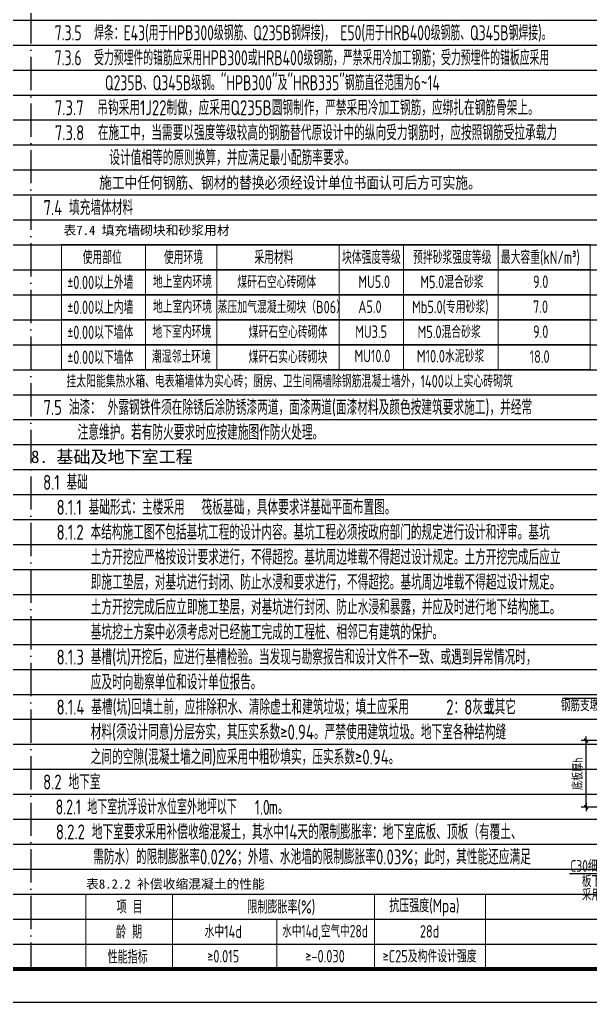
# Model space of a CAD drawing. Extents: x -461650 to 361314, y 245336 to 769729.
# Drawn here: x -410832 to -393698, y 676683 to 706196 of the extents above; entities that cross this region are included whole.
import ezdxf
from ezdxf.enums import TextEntityAlignment as Align

# ---------------------------------------------------------------- set-up
doc = ezdxf.new("R2010")
doc.units = 0
doc.header["$LTSCALE"] = 1000
doc.linetypes.add('D1', pattern=[14, 10, -2, 0, -2])
doc.linetypes.add('DASHED', pattern=[0.75, 0.5, -0.25])
doc.layers.get('0').update_dxf_attribs({"linetype": 'CONTINUOUS'})
doc.layers.get('DEFPOINTS').update_dxf_attribs({"linetype": 'CONTINUOUS'})
for name, color, linetype in [('C-SHET-TTLB', 11, 'CONTINUOUS'), ('S-DETL-DIM', 151, 'CONTINUOUS'), ('S-DETL-TEXT', 7, 'CONTINUOUS')]:
    doc.layers.add(name, color=color, linetype=linetype)
doc.layers.add('S-1-TEXT', color=7, linetype='CONTINUOUS', lineweight=18)
doc.layers.add('S-1-修改', color=23, linetype='CONTINUOUS', lineweight=18)
doc.styles.add('TS', font='tssdeng.shx', dxfattribs={"width": 0.7, "bigfont": 'tssdchn.shx'})
doc.styles.add('TSSD_REIN', font='tssdeng.shx', dxfattribs={"width": 0.7, "height": 300, "bigfont": 'tssdchn.shx'})
doc.styles.add('黑体', font='simhei.ttf')
doc.dimstyles.new('DIM25', dxfattribs={"dimtxt": 300, "dimasz": 0.8, "dimexe": 150, "dimexo": 150, "dimgap": 100, "dimtad": 1, "dimdec": 0, "dimlfac": 0.25, "dimrnd": 1, "dimzin": 0, "dimdsep": 46, "dimtxsty": 'TS', "dimblk": '_DIMX', "dimcen": 0, "dimclrd": 256, "dimclre": 256, "dimclrt": 43, "dimadec": 1, "dimazin": 0, "dimtfac": 1, "dimtdec": 0, "dimtix": 1, "dimtmove": 2, "dimatfit": 3, "dimldrblk": 'ARCHTICK', "dimfxl": 0, "dimtolj": 1, "dimtzin": 1, "dimarcsym": 0})

# ---------------------------------------------------------------- blocks, each defined once
blk = doc.blocks.new('_DIMX')
blk.add_line((-150, 0), (150, 0))
at = {"const_width": 50}
blk.add_lwpolyline([(-70, -70), (70, 70)], dxfattribs=at)
blk = doc.blocks.new('*D149')
at = {"layer": 'DEFPOINTS', "color": 0}
for p in [(-393825.6738266131, 684544.1793036945), (-392535.0617101631, 684544.1793036945), (-392535.0617101631, 682544.1793036945)]:
    blk.add_point(p, dxfattribs=at)
at = {"layer": 'S-DETL-DIM', "lineweight": -2}
for p, q in [((-392685.0617101631, 684544.1793036945), (-393975.6738266131, 684544.1793036945)), ((-393825.6738266131, 682544.9793036946), (-393825.6738266131, 684543.3793036945)), ((-392685.0617101631, 682544.1793036945), (-393975.6738266131, 682544.1793036945))]:
    blk.add_line(p, q, dxfattribs=at)
at = {"layer": 'S-DETL-DIM', "lineweight": -2, "xscale": 0.8, "yscale": 0.8, "zscale": 0.8}
for p, rotation in [((-393825.6738266131, 684544.1793036945), 90), ((-393825.6738266131, 682544.1793036945), 270)]:
    blk.add_blockref('_DIMX', p, dxfattribs=dict(at, rotation=rotation))
at = {"layer": 'S-DETL-DIM', "color": 43, "insert": (-394075.6738266132, 683544.1793036944), "char_height": 300, "attachment_point": 5, "rotation": 90, "style": 'TS'}
blk.add_mtext('\\A1;底板厚h', dxfattribs=at)
blk = doc.blocks.new('_ArchTick')
at = {"color": 0, "linetype": 'ByBlock', "const_width": 0.15}
blk.add_lwpolyline([(-0.5, -0.5), (0.5, 0.5)], dxfattribs=at)

msp = doc.modelspace()

# ---------------------------------------------------------------- linework, layer by layer
at = {"layer": 'C-SHET-TTLB'}
msp.add_lwpolyline([(-347578.0801436963, 736083.3986973339), (-347578.0801436963, 676683.3986973339), (-431678.0801436963, 676683.3986973339), (-431678.0801436963, 736083.3986973339)], close=True, dxfattribs=at)
at = {"layer": 'C-SHET-TTLB', "const_width": 120}
msp.add_lwpolyline([(-429838.0801436963, 735083.3986973339), (-348578.0801436963, 735083.3986973339), (-348578.0801436963, 677683.3986973339), (-429838.0801436963, 677683.3986973339)], close=True, dxfattribs=at)
at = {"layer": 'DEFPOINTS', "color": 252, "linetype": 'D1', "ltscale": 0.1}
msp.add_line((-410494.0801436967, 731683.3986973339), (-410494.0801436967, 677683.3986973339), dxfattribs=at)
at = {"layer": 'DEFPOINTS', "color": 252}
for p, q in [((-429838.080143696, 706183.3986973339), (-355578.0801436963, 706183.3986973339)), ((-429838.080143696, 705433.3986973339), (-355578.0801436963, 705433.3986973339)), ((-429838.080143696, 704683.3986973339), (-355578.0801436963, 704683.3986973339)), ((-429838.080143696, 703933.3986973339), (-355578.0801436963, 703933.3986973339)), ((-429838.080143696, 703183.3986973339), (-355578.0801436963, 703183.3986973339)), ((-429838.080143696, 702433.3986973339), (-355578.0801436963, 702433.3986973339)), ((-429838.080143696, 701683.3986973339), (-355578.0801436963, 701683.3986973339)), ((-429838.080143696, 700933.3986973339), (-355578.0801436963, 700933.3986973339)), ((-429838.080143696, 700183.3986973339), (-355578.0801436963, 700183.3986973339)), ((-429838.080143696, 699433.3986973339), (-355578.0801436963, 699433.3986973339)), ((-429838.080143696, 698683.3986973339), (-355578.0801436963, 698683.3986973339)), ((-429838.080143696, 697933.3986973339), (-355578.0801436963, 697933.3986973339)), ((-429838.080143696, 697183.3986973339), (-355578.0801436963, 697183.3986973339)), ((-429838.080143696, 696433.3986973339), (-355578.0801436963, 696433.3986973339)), ((-429838.080143696, 695683.3986973339), (-355578.0801436963, 695683.3986973339)), ((-429838.080143696, 694933.3986973339), (-355578.0801436963, 694933.3986973339)), ((-429838.080143696, 694183.3986973339), (-355578.0801436963, 694183.3986973339)), ((-429838.080143696, 693433.3986973339), (-355578.0801436963, 693433.3986973339)), ((-429838.080143696, 692683.3986973339), (-355578.0801436963, 692683.3986973339)), ((-429838.080143696, 691933.3986973339), (-355578.0801436963, 691933.3986973339)), ((-429838.080143696, 691183.3986973339), (-355578.0801436963, 691183.3986973339)), ((-429838.080143696, 690433.3986973339), (-355578.0801436963, 690433.3986973339)), ((-429838.080143696, 689683.3986973339), (-355578.0801436963, 689683.3986973339)), ((-429838.080143696, 688933.3986973339), (-355578.0801436963, 688933.3986973339)), ((-429838.080143696, 688183.3986973339), (-355578.0801436963, 688183.3986973339)), ((-429838.080143696, 687433.3986973339), (-355578.0801436963, 687433.3986973339)), ((-429838.080143696, 686683.3986973339), (-355578.0801436963, 686683.3986973339)), ((-429838.080143696, 685933.3986973339), (-355578.0801436963, 685933.3986973339)), ((-429838.080143696, 685183.3986973339), (-355578.0801436963, 685183.3986973339)), ((-429838.080143696, 684433.3986973339), (-355578.0801436963, 684433.3986973339)), ((-429838.080143696, 683683.3986973339), (-355578.0801436963, 683683.3986973339)), ((-429838.080143696, 682933.3986973339), (-355578.0801436963, 682933.3986973339)), ((-429838.080143696, 682183.3986973339), (-355578.0801436963, 682183.3986973339)), ((-429838.080143696, 681433.3986973339), (-355578.0801436963, 681433.3986973339)), ((-429838.080143696, 680683.3986973339), (-355578.0801436963, 680683.3986973339)), ((-429838.080143696, 679933.3986973339), (-355578.0801436963, 679933.3986973339)), ((-429838.080143696, 679183.3986973339), (-355578.0801436963, 679183.3986973339)), ((-429838.080143696, 678433.3986973339), (-355578.0801436963, 678433.3986973339))]:
    msp.add_line(p, q, dxfattribs=at)
at = {"layer": 'S-1-TEXT', "color": 2}
for p, q in [((-393705.4491644708, 699443.2941546827), (-409577.8128589889, 699443.2941546831)), ((-409577.8128589891, 699443.2941546827), (-409577.8128589891, 695693.2941546827)), ((-407058.1323815986, 699443.2941546827), (-407058.1323815986, 695693.2941546827)), ((-404912.3323555581, 699443.2941546827), (-404912.3323555581, 695693.2941546827)), ((-401235.6106427052, 699443.2941546827), (-401235.6106427052, 695693.2941546827)), ((-399306.1033908745, 699443.2941546827), (-399306.1033908745, 695693.2941546827)), ((-396470.5135174087, 699443.2941546827), (-396470.5135174087, 695693.2941546827)), ((-393705.4491644708, 695693.2941546831), (-393705.4491644708, 699443.2941546831)), ((-393705.4491644708, 698693.2941546827), (-409577.8128589889, 698693.2941546827)), ((-393705.4491644708, 697943.2941546827), (-409577.8128589889, 697943.2941546827)), ((-393705.4491644708, 697193.2941546827), (-409577.8128589889, 697193.2941546827)), ((-393705.4491644708, 696443.2941546827), (-409577.8128589889, 696443.2941546831)), ((-393705.4491644708, 695693.2941546827), (-409577.8128589889, 695693.2941546827)), ((-406245.8746975038, 677683.3986973339), (-406245.8746975038, 679933.3986973339)), ((-400180.2496975038, 677683.3986973339), (-400180.2496975038, 679933.3986973339)), ((-408847.4371975038, 679183.3986973339), (-396841.1871975033, 679183.3986973339)), ((-403106.8121975038, 677683.3986973339), (-403106.8121975038, 679183.3986973339)), ((-408847.4371975038, 678433.3986973339), (-396841.1871975033, 678433.3986973339)), ((-408847.4371975038, 677683.3986973339), (-396841.1871975038, 677683.3986973339))]:
    msp.add_line(p, q, dxfattribs=at)
msp.add_lwpolyline([(-396841.1871975033, 679933.3986973339), (-396841.1871975033, 677683.3986973339), (-408847.4371975038, 677683.3986973339), (-408847.4371975038, 679933.3986973339), (-396841.1871975033, 679933.3986973339)], dxfattribs=at)
at = {"layer": 'S-DETL-TEXT'}
for p, q in [((-394529.7912566309, 685816.7207944058), (-391046.3194674506, 685816.7207944058)), ((-391286.1026810954, 680541.4643948651), (-394328.3406097783, 680541.4643948651))]:
    msp.add_line(p, q, dxfattribs=at)

# ---------------------------------------------------------------- texts
at = {"layer": 'S-1-TEXT'}
for s, height, style, width, p in [('7.3.5  焊条：E43(用于HPB300级钢筋、Q235B钢焊接)， E50(用于HRB400级钢筋、Q345B钢焊接)。', 450, 'TS', 0.69, (-409778.4803359095, 705575.8282012222)), ('7.3.6  受力预埋件的锚筋应采用HPB300或HRB400级钢筋，严禁采用冷加工钢筋；受力预埋件的锚板应采用', 450, 'TS', 0.69, (-409778.4803359095, 704825.8282012222)), ('        Q235B、Q345B级钢。"HPB300"及"HRB335"钢筋直径范围为6~14', 450, 'TS', 0.69, (-409778.4803359095, 704075.8282012222)), ('7.3.7  吊钩采用1J22制做，应采用Q235B圆钢制作，严禁采用冷加工钢筋，应绑扎在钢筋骨架上。', 450, 'TS', 0.75, (-409778.4803359095, 703325.8282012222)), ('7.3.8  在施工中，当需要以强度等级较高的钢筋替代原设计中的纵向受力钢筋时，应按照钢筋受拉承载力', 450, 'TS', 0.75, (-409778.4803359095, 702575.8282012222)), ('        设计值相等的原则换算，并应满足最小配筋率要求。', 450, 'TS', 0.75, (-409778.4803359095, 701825.8282012222)), ('施工中任何钢筋、钢材的替换必须经设计单位书面认可后方可实施。', 350, '黑体', 0.8, (-408445.5145240204, 701125.2332131732)), ('7.4 填充墙体材料', 450, 'TS', 0.75, (-410116.6493552878, 700325.8282012227)), ('使用部位', 400, 'TS', 0.7, (-408940.6243426172, 698857.3566546827)), (' 使用环境', 400, 'TS', 0.7, (-406671.7503793711, 698857.3566546827)), ('采用材料', 400, 'TS', 0.7, (-403786.7493187833, 698857.3566546827)), ('块体强度等级', 400, 'TS', 0.7, (-401153.3065738763, 698857.3566546827)), ('预拌砂浆强度等级', 400, 'TS', 0.7, (-399019.5584541411, 698857.3566546827)), ('最大容重(kN/m\x8c3\x8d)', 400, 'TS', 0.7, (-396385.355801494, 698857.3566546827)), ('%%P0.00以上外墙', 400, 'TS', 0.7, (-409404.457440599, 698105.6957294857)), ('%%P0.00以上内墙', 400, 'TS', 0.7, (-409404.457440599, 697355.6957294857)), ('%%P0.00以下墙体', 400, 'TS', 0.7, (-409404.457440599, 696605.6957294857)), ('%%P0.00以下墙体', 400, 'TS', 0.7, (-409404.457440599, 695855.6957294857)), ('7.5 油漆： 外露钢铁件须在除锈后涂防锈漆两道，面漆两道(面漆材料及颜色按建筑要求施工)，并经常', 450, 'TS', 0.75, (-410116.6493552878, 694325.8282012227)), ('     注意维护。若有防火要求时应按建施图作防火处理。', 450, 'TS', 0.75, (-410116.6493552878, 693575.8282012227)), ('8.1 基础', 450, 'TS', 0.75, (-410129.2666557297, 692075.9033033801)), ('8.1.1 基础形式：主楼采用         ，具体要求详基础平面布置图。', 450, 'TS', 0.75, (-409723.6594966092, 691325.9033033801)), ('8.1.2 本结构施工图不包括基坑工程的设计内容。基坑工程必须按政府部门的规定进行设计和评审。基坑', 450, 'TS', 0.75, (-409723.6594966092, 690575.9033033801)), ('     土方开挖应严格按设计要求进行，不得超挖。基坑周边堆载不得超过设计规定。土方开挖完成后应立', 450, 'TS', 0.75, (-409723.6594966092, 689825.9033033801)), ('     即施工垫层，对基坑进行封闭、防止水浸和要求进行，不得超挖。基坑周边堆载不得超过设计规定。', 450, 'TS', 0.75, (-409723.6594966092, 689075.9033033801)), ('     土方开挖完成后应立即施工垫层，对基坑进行封闭、防止水浸和暴露，并应及时进行地下结构施工。', 450, 'TS', 0.75, (-409723.6594966092, 688325.9033033801)), ('     基坑挖土方案中必须考虑对已经施工完成的工程桩、相邻已有建筑的保护。', 450, 'TS', 0.75, (-409723.6594966092, 687575.9033033801)), ('8.1.3 基槽(坑)开挖后，应进行基槽检验。当发现与勘察报告和设计文件不一致、或遇到异常情况时，', 450, 'TS', 0.75, (-409723.6594966092, 686825.9033033801)), ('     应及时向勘察单位和设计单位报告。', 450, 'TS', 0.75, (-409723.6594966092, 686075.9033033801)), ('8.1.4 基槽(坑)回填土前，应排除积水、清除虚土和建筑垃圾；填土应采用           或其它', 450, 'TS', 0.75, (-409723.6594966092, 685325.9033033801)), ('     材料(须设计同意)分层夯实，其压实系数≥0.94。严禁使用建筑垃圾。地下室各种结构缝', 450, 'TS', 0.75, (-409723.6594966092, 684575.9033033801)), ('     之间的空隙(混凝土墙之间)应采用中粗砂填实，压实系数≥0.94。', 450, 'TS', 0.75, (-409723.6594966092, 683825.9033033801)), ('8.2 地下室', 450, 'TS', 0.75, (-410129.2666557307, 683075.8282012227)), ('8.2.1 地下室抗浮设计水位室外地坪以下     m。', 450, 'TS', 0.7, (-409752.1123404546, 682327.3473105216)), ('8.2.2 地下室要求采用补偿收缩混凝土，其水中14天的限制膨胀率：地下室底板、顶板（有覆土、', 450, 'TS', 0.75, (-409745.0273237975, 681575.8282012227)), ('       需防水）的限制膨胀率0.02%%%；外墙、水池墙的限制膨胀率0.03%%%；此时，其性能还应满足', 450, 'TS', 0.75, (-410058.8390037558, 680825.8282012227))]:
    msp.add_text(s, height=height, dxfattribs=dict(at, style=style, width=width)).set_placement(p)
at = {"layer": 'S-1-TEXT', "style": '黑体'}
for s, height, p in [('表7.4 填充墙砌块和砂浆用材', 281.25, (-409515.9772113828, 699730.8055200288)), ('8. 基础及地下室工程', 375, (-410494.0801436958, 692881.926954655)), ('表8.2.2 补偿收缩混凝土的性能', 281.25, (-408838.4251040822, 680097.1575739174))]:
    msp.add_text(s, height=height, dxfattribs=at).set_placement(p)
at = {"layer": 'S-1-TEXT', "linetype": 'DASHED', "style": 'TS', "width": 0.75}
for s, p in [('项 目', (-407920.364116795, 679347.4611973339)), ('限制膨胀率(%%%)', (-403991.2638108699, 679347.4611973339)), ('抗压强度(Mpa)', (-399735.909882987, 679388.0261011804)), ('龄 期', (-407937.8038313618, 678597.4611973339)), ('性能指标', (-408188.1883047872, 677847.4611973339))]:
    msp.add_text(s, height=400, dxfattribs=at).set_placement(p)
at = {"layer": 'S-1-TEXT', "style": 'TS'}
for s, width, p in [('水中14d', 0.75, (-404721.0491312278, 678620.8986973339)), ('水中14d,空气中28d', 0.7, (-401662.3542188146, 678635.3217742569)), ('28d', 0.75, (-398523.6580753705, 678628.1102357954)), ('≥0.015', 0.75, (-404721.0491312278, 677880.7222890966)), ('≥-0.030', 0.75, (-401662.3542188142, 677882.1986670494)), ('≥C25及构件设计强度', 0.75, (-398523.6580753709, 677880.7222890966))]:
    msp.add_text(s, height=375, dxfattribs=dict(at, width=width)).set_placement(p, align=Align.CENTER)
at = {"layer": 'S-1-修改', "color": 0, "style": 'TS', "width": 0.75}
for s, height, p in [('地上室内环境', 375, (-406829.507209933, 698138.0056931442)), ('地上室内环境', 375, (-406829.507209933, 697388.0056931442)), ('地下室内环境', 375, (-406847.2809375721, 696638.0056931442)), ('潮湿邻土环境', 375, (-406862.0551519921, 695888.0056931442)), ('挂太阳能集热水箱、电表箱墙体为实心砖；厨房、卫生间隔墙除钢筋混凝土墙外，1400以上实心砖砌筑', 375, (-409428.7023892232, 695149.7813408116)), ('2：8灰土', 450, (-398024.0888933867, 685325.9033033797))]:
    msp.add_text(s, height=height, dxfattribs=at).set_placement(p)
at = {"layer": 'S-1-修改', "color": 1}
for s, height, style, width, p in [('煤矸石空心砖砌体', 375, 'TSSD_REIN', 0.75, (-404296.9218505287, 698127.8413987774)), ('MU5.0', 375, 'TS', 0.75, (-400663.9466081561, 698138.0056931442)), ('M5.0混合砂浆', 375, 'TS', 0.75, (-398803.9729591665, 698130.7941546827)), ('9.0', 375, 'TS', 0.75, (-395419.4547169359, 698138.0056931442)), ('蒸压加气混凝土砌块（B06）', 375, 'TS', 0.75, (-404888.9270165657, 697377.8413987774)), ('A5.0', 375, 'TS', 0.75, (-400663.9466081561, 697388.0056931442)), ('Mb5.0(专用砂浆)', 375, 'TS', 0.75, (-399051.2073629369, 697380.7941546827)), ('7.0', 375, 'TS', 0.75, (-395419.4547169359, 697388.0056931442)), ('煤矸石空心砖砌体', 375, 'TSSD_REIN', 0.75, (-403956.4526260888, 696627.8413987774)), ('MU3.5', 375, 'TS', 0.75, (-400757.6358629438, 696638.0056931442)), ('M5.0混合砂浆', 375, 'TS', 0.75, (-398885.4574493674, 696630.7941546827)), ('9.0', 375, 'TS', 0.75, (-395419.4547169359, 696638.0056931442)), ('煤矸石实心砖砌块', 375, 'TSSD_REIN', 0.75, (-403956.4526260888, 695877.8413987774)), ('MU10.0', 375, 'TS', 0.75, (-400778.8809455229, 695909.4404458534)), ('M10.0水泥砂浆', 375, 'TS', 0.75, (-398906.7025319465, 695902.2289073919)), ('18.0', 375, 'TS', 0.75, (-395520.7960673432, 695888.0056931442)), ('筏板基础', 450, 'TS', 0.75, (-405369.0463089106, 691325.9033033801)), ('1.0', 450, 'TS', 0.7, (-403769.0303590178, 682315.562051516))]:
    msp.add_text(s, height=height, dxfattribs=dict(at, style=style, width=width)).set_placement(p)
at = {"layer": 'S-DETL-TEXT', "style": 'TS', "width": 0.75}
for s, p in [('钢筋支墩(@1000)焊接固定', (-394585.0440399126, 685425.8159216829)), ('C30细石混凝土混凝土板', (-394299.044826131, 680606.3047471945)), ('板下设卷材防水层', (-393952.0434193924, 680147.9468689719)), ('采用JS卷材防水', (-393952.0434193924, 679737.5219689561))]:
    msp.add_text(s, height=350, dxfattribs=at).set_placement(p)

# ---------------------------------------------------------------- dimensions: what is measured, and where the dimension line sits
at = {"layer": 'S-DETL-DIM'}
dim = msp.add_linear_dim(base=(-393825.6738266131, 684544.1793036945), p1=(-392535.0617101631, 682544.1793036945), p2=(-392535.0617101631, 684544.1793036945), angle=90, text='底板厚h', dimstyle='DIM25', dxfattribs=at)
dim.commit()
dim.dimension.update_dxf_attribs({"geometry": '*D149', "text_midpoint": (-394075.6738266132, 683544.1793036944)})

doc.saveas('drawing.dxf')
